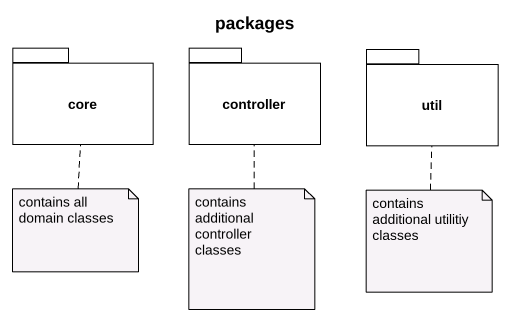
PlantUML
@startuml
title packages
package core {
}
package controller {
}
package util {
}
note bottom of core : contains all domain classes
note bottom of controller : contains additional controller classes
note bottom of util : contains additional utilitiy classes
@enduml
